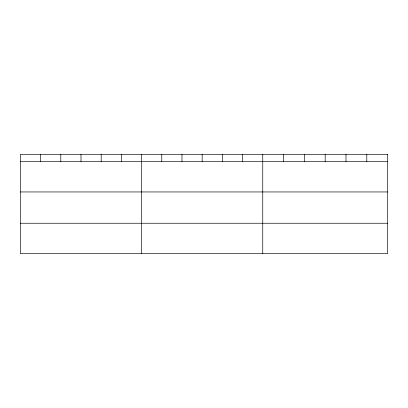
<?xml version="1.0" encoding="UTF-8"?>
<svg xmlns="http://www.w3.org/2000/svg" width="408" height="408" viewBox="0 0 408 408"><rect width="100%" height="100%" fill="white"/><g stroke="black" fill="none" stroke-linecap="round" stroke-linejoin="round"><path stroke-width="0.61" d="M20.4 161.573L387.6 161.573M20.4 191.949L387.6 191.949M20.4 223.247L387.6 223.247M366.792 154.377L366.792 161.573M345.984 154.377L345.984 161.573M325.176 154.377L325.176 161.573M304.368 154.377L304.368 161.573M283.56 154.377L283.56 161.573M262.752 154.377L262.752 253.623M242.556 154.377L242.556 161.573M222.36 154.377L222.36 161.573M202.164 154.377L202.164 161.573M181.968 154.377L181.968 161.573M161.772 154.377L161.772 161.573M141.576 154.377L141.576 253.623M121.38 154.377L121.38 161.573M101.184 154.377L101.184 161.573M80.988 154.377L80.988 161.573M60.792 154.377L60.792 161.573M40.596 154.377L40.596 161.573M387.6 154.377L20.4 154.377L20.4 253.623L387.6 253.623L387.6 154.377"/></g></svg>
